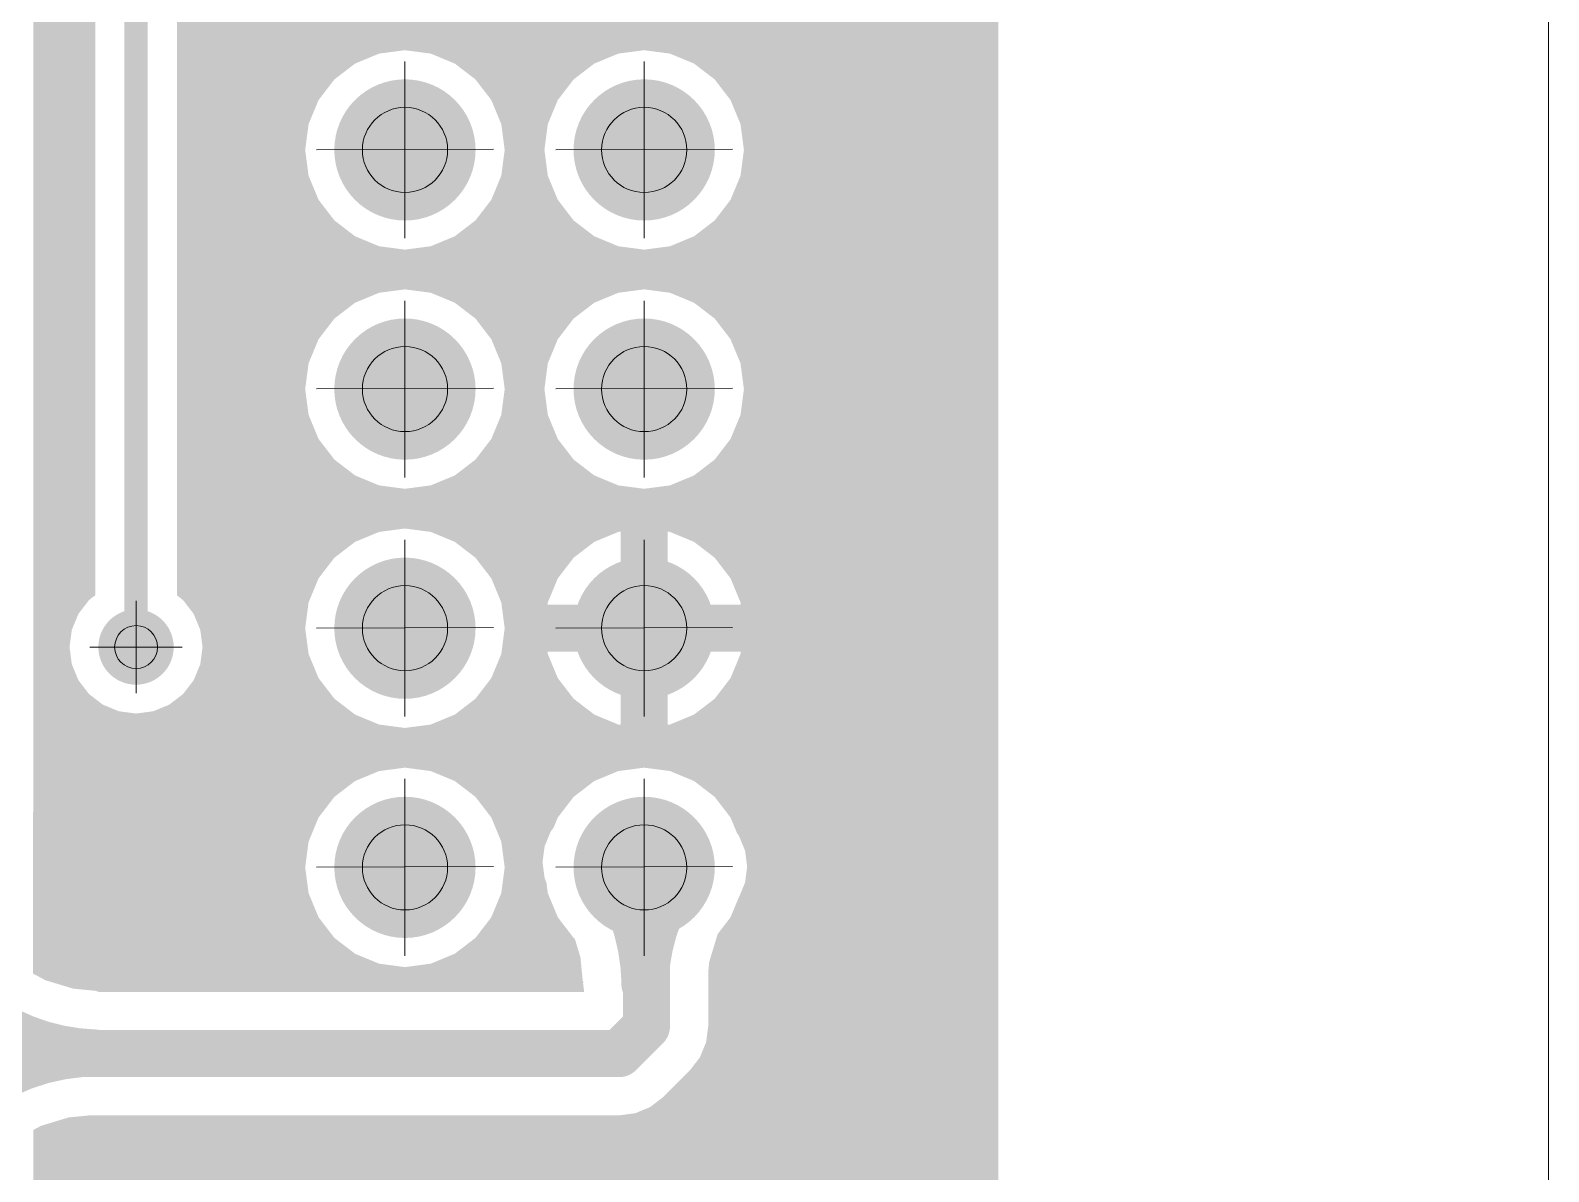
# Model space of a CAD drawing. Header units: inches. Extents: x -14 to 5184, y -66 to 1689.
# Drawn here: x 2113.93 to 2146.12, y 651.72 to 675.92 of the extents above; entities that cross this region are included whole.
import ezdxf

# ---------------------------------------------------------------- set-up
doc = ezdxf.new("R2010")
doc.units = ezdxf.units.IN
doc.header["$MEASUREMENT"] = 0
doc.layers.add('DRILL', color=7, linetype='Continuous', true_color=0xffffff)
doc.layers.add('Drill Gost', color=7, linetype='Continuous')
doc.layers.add('Poligon', color=7, linetype='Continuous')

# ---------------------------------------------------------------- blocks, each defined once
blk = doc.blocks.new('ROUND_4')
at = {"const_width": 0.015748}
blk.add_lwpolyline([(-0.007874, 0, 1), (0.007874, 0, 1)], format="xyb", close=True, dxfattribs=at)
blk = doc.blocks.new('ROUND_23')
at = {"const_width": 0.02953}
blk.add_lwpolyline([(-0.01476, 0, 1), (0.01476, 0, 1)], format="xyb", close=True, dxfattribs=at)
blk = doc.blocks.new('ROUND_2')
at = {"const_width": 0.00984}
blk.add_lwpolyline([(-0.00492, 0, 1), (0.00492, 0, 1)], format="xyb", close=True, dxfattribs=at)
blk = doc.blocks.new('ROUND_5')
at = {"const_width": 0.00492}
blk.add_lwpolyline([(-0.00246, 0, 1), (0.00246, 0, 1)], format="xyb", close=True, dxfattribs=at)
blk = doc.blocks.new('ROUND_32')
at = {"const_width": 0.007874}
blk.add_lwpolyline([(-0.003937, 0, 1), (0.003937, 0, 1)], format="xyb", close=True, dxfattribs=at)

msp = doc.modelspace()

# ---------------------------------------------------------------- hatches: boundary and pattern name
at = {"layer": 'Drill Gost', "lineweight": 9, "transparency": 33554457}
h = msp.add_hatch(color=256, dxfattribs=at)
h.dxf.hatch_style = 1
h.paths.add_polyline_path([(2121.8728, 674.2884, 0.4118954), (2120.9699, 673.3926), (2121.8728, 673.3956)])
h = msp.add_hatch(color=256, dxfattribs=at)
h.dxf.hatch_style = 1
h.paths.add_polyline_path([(2120.9699, 673.3926), (2121.8728, 673.3956), (2121.8728, 674.2884, 0.4118954)])
h.paths.add_polyline_path([(2121.8728, 673.3956), (2121.8728, 672.4825, 0.4142136), (2122.7757, 673.3854, 0.0036367), (2122.7756, 673.3986)])
h = msp.add_hatch(color=256, dxfattribs=at)
h.dxf.hatch_style = 1
h.paths.add_polyline_path([(2126.9441, 674.2884, 0.4118954), (2126.0412, 673.3926), (2126.9441, 673.3956)])
h = msp.add_hatch(color=256, dxfattribs=at)
h.dxf.hatch_style = 1
h.paths.add_polyline_path([(2126.0412, 673.3926), (2126.9441, 673.3956), (2126.9441, 674.2884, 0.4118954)])
h.paths.add_polyline_path([(2126.9441, 673.3956), (2126.9441, 672.4825, 0.4142136), (2127.8471, 673.3854, 0.0036367), (2127.847, 673.3986)])
h = msp.add_hatch(color=256, dxfattribs=at)
h.dxf.hatch_style = 1
h.paths.add_polyline_path([(2121.8728, 669.2171, 0.4118954), (2120.9699, 668.3213), (2121.8728, 668.3243)])
h = msp.add_hatch(color=256, dxfattribs=at)
h.dxf.hatch_style = 1
h.paths.add_polyline_path([(2120.9699, 668.3213), (2121.8728, 668.3243), (2121.8728, 669.2171, 0.4118954)])
h.paths.add_polyline_path([(2121.8728, 668.3243), (2121.8728, 667.4112, 0.4142136), (2122.7757, 668.3141, 0.0036367), (2122.7756, 668.3273)])
h = msp.add_hatch(color=256, dxfattribs=at)
h.dxf.hatch_style = 1
h.paths.add_polyline_path([(2126.9441, 669.2171, 0.4118954), (2126.0412, 668.3213), (2126.9441, 668.3243)])
h = msp.add_hatch(color=256, dxfattribs=at)
h.dxf.hatch_style = 1
h.paths.add_polyline_path([(2126.0412, 668.3213), (2126.9441, 668.3243), (2126.9441, 669.2171, 0.4118954)])
h.paths.add_polyline_path([(2126.9441, 668.3243), (2126.9441, 667.4112, 0.4142136), (2127.8471, 668.3141, 0.0036367), (2127.847, 668.3273)])
h = msp.add_hatch(color=256, dxfattribs=at)
h.dxf.hatch_style = 1
h.paths.add_polyline_path([(2121.8728, 664.1457, 0.4118954), (2120.9699, 663.25), (2121.8728, 663.253)])
h = msp.add_hatch(color=256, dxfattribs=at)
h.dxf.hatch_style = 1
h.paths.add_polyline_path([(2120.9699, 663.25), (2121.8728, 663.253), (2121.8728, 664.1457, 0.4118954)])
h.paths.add_polyline_path([(2121.8728, 663.253), (2121.8728, 662.3399, 0.4142136), (2122.7757, 663.2428, 0.0036367), (2122.7756, 663.2559)])
h = msp.add_hatch(color=256, dxfattribs=at)
h.dxf.hatch_style = 1
h.paths.add_polyline_path([(2126.9441, 664.1457, 0.4118954), (2126.0412, 663.25), (2126.9441, 663.253)])
h = msp.add_hatch(color=256, dxfattribs=at)
h.dxf.hatch_style = 1
h.paths.add_polyline_path([(2126.0412, 663.25), (2126.9441, 663.253), (2126.9441, 664.1457, 0.4118954)])
h.paths.add_polyline_path([(2126.9441, 663.253), (2126.9441, 662.3399, 0.4142136), (2127.8471, 663.2428, 0.0036367), (2127.847, 663.2559)])
h = msp.add_hatch(color=256, dxfattribs=at)
h.dxf.hatch_style = 1
h.paths.add_polyline_path([(2121.8728, 659.0744, 0.4118954), (2120.9699, 658.1786), (2121.8728, 658.1816)])
h = msp.add_hatch(color=256, dxfattribs=at)
h.dxf.hatch_style = 1
h.paths.add_polyline_path([(2120.9699, 658.1786), (2121.8728, 658.1816), (2121.8728, 659.0744, 0.4118954)])
h.paths.add_polyline_path([(2121.8728, 658.1816), (2121.8728, 657.2686, 0.4142136), (2122.7757, 658.1715, 0.0036367), (2122.7756, 658.1846)])
h = msp.add_hatch(color=256, dxfattribs=at)
h.dxf.hatch_style = 1
h.paths.add_polyline_path([(2126.9441, 659.0744, 0.4118954), (2126.0412, 658.1786), (2126.9441, 658.1816)])
h = msp.add_hatch(color=256, dxfattribs=at)
h.dxf.hatch_style = 1
h.paths.add_polyline_path([(2126.0412, 658.1786), (2126.9441, 658.1816), (2126.9441, 659.0744, 0.4118954)])
h.paths.add_polyline_path([(2126.9441, 658.1816), (2126.9441, 657.2686, 0.4142136), (2127.8471, 658.1715, 0.0036367), (2127.847, 658.1846)])

# ---------------------------------------------------------------- linework, layer by layer
at = {"color": 0, "lineweight": 15, "transparency": 33554684}
msp.add_line((2146.116, 749.0727), (2146.116, 633.331), dxfattribs=at)
for points, const_width in [([(2116.1714, 662.8432), (2116.1714, 689.3475)], 0.4991), ([(2126.991, 656.1261), (2126.991, 658.0078)], 0.9983), ([(2126.9573, 655.7998), (2126.9395, 656.0783)], 0.9983), ([(2126.991, 654.7981), (2126.991, 656.1261)], 0.9983), ([(2126.4146, 654.2217), (2126.991, 654.7981)], 0.9983), ([(2112.914, 654.2217), (2114.9878, 654.2217)], 0.9983), ([(2115.209, 654.2344), (2114.9878, 654.2217)], 0.9983), ([(2114.9878, 654.2217), (2126.4146, 654.2217)], 0.9983)]:
    msp.add_lwpolyline(points, dxfattribs=dict(const_width=const_width))
at = {"const_width": 0.9983}
for points in [[(2126.9395, 656.0783, 0.1357089), (2126.0974, 658.2814)], [(2127.8173, 658.1874, 0.1275074), (2126.991, 656.1261)], [(2126.991, 656.1261, 0.0238371), (2126.9573, 655.7058)], [(2112.8214, 655.0943, 0.1518059), (2115.303, 654.2344)], [(2114.9878, 654.2217, 0.1390216), (2112.7274, 653.3744)]]:
    msp.add_lwpolyline(points, format="xyb", dxfattribs=at)
at = {"layer": 'Drill Gost', "lineweight": 9, "transparency": 33554457}
for p, q in [((2121.8728, 675.2594), (2121.8728, 671.5115)), ((2121.8728, 675.2594), (2121.8728, 671.5115)), ((2126.9441, 675.2594), (2126.9441, 671.5115)), ((2126.9441, 675.2594), (2126.9441, 671.5115)), ((2119.9988, 673.3894), (2123.7466, 673.4018)), ((2119.9989, 673.3894), (2123.7467, 673.4018)), ((2125.0702, 673.3894), (2128.8179, 673.4018)), ((2125.0702, 673.3894), (2128.818, 673.4018)), ((2121.8728, 670.1881), (2121.8728, 666.4402)), ((2121.8728, 670.1881), (2121.8728, 666.4402)), ((2126.9441, 670.1881), (2126.9441, 666.4402)), ((2126.9441, 670.1881), (2126.9441, 666.4402)), ((2119.9988, 668.3181), (2123.7466, 668.3305)), ((2119.9989, 668.3181), (2123.7467, 668.3305)), ((2125.0702, 668.3181), (2128.8179, 668.3305)), ((2125.0702, 668.3181), (2128.818, 668.3305)), ((2121.8728, 665.1167), (2121.8728, 661.3689)), ((2121.8728, 665.1167), (2121.8728, 661.3689)), ((2126.9441, 665.1167), (2126.9441, 661.3689)), ((2126.9441, 665.1167), (2126.9441, 661.3689)), ((2116.1725, 662.8434), (2116.1725, 663.8227)), ((2119.9988, 663.2467), (2123.7466, 663.2592)), ((2119.9989, 663.2467), (2123.7467, 663.2592)), ((2125.0702, 663.2467), (2128.8179, 663.2592)), ((2125.0702, 663.2467), (2128.818, 663.2592)), ((2116.1725, 662.8434), (2115.1933, 662.8434)), ((2116.1725, 662.8434), (2116.1725, 661.8642)), ((2116.1725, 662.8434), (2117.1518, 662.8434)), ((2121.8728, 660.0454), (2121.8728, 656.2976)), ((2121.8728, 660.0454), (2121.8728, 656.2976)), ((2126.9441, 660.0454), (2126.9441, 656.2976)), ((2126.9441, 660.0454), (2126.9441, 656.2976)), ((2119.9988, 658.1754), (2123.7466, 658.1878)), ((2119.9989, 658.1754), (2123.7467, 658.1878)), ((2125.0702, 658.1754), (2128.8179, 658.1878)), ((2125.0702, 658.1754), (2128.818, 658.1878))]:
    msp.add_line(p, q, dxfattribs=at)
for centre, radius in [((2121.8728, 673.3854), 0.9029), ((2121.8728, 673.3854), 0.9029), ((2126.9441, 673.3854), 0.9029), ((2126.9441, 673.3854), 0.9029), ((2121.8728, 668.3141), 0.9029), ((2121.8728, 668.3141), 0.9029), ((2126.9441, 668.3141), 0.9029), ((2126.9441, 668.3141), 0.9029), ((2121.8728, 663.2428), 0.9029), ((2121.8728, 663.2428), 0.9029), ((2126.9441, 663.2428), 0.9029), ((2126.9441, 663.2428), 0.9029), ((2116.1725, 662.8434), 0.4542), ((2121.8728, 658.1715), 0.9029), ((2121.8728, 658.1715), 0.9029), ((2126.9441, 658.1715), 0.9029), ((2126.9441, 658.1715), 0.9029)]:
    msp.add_circle(centre, radius, dxfattribs=at)
at = {"layer": 'Poligon', "color": 252}
for points in [[(2113.992, 663.9409), (2113.992, 689.3475), (2115.3063, 663.9409), (2115.3063, 689.3475)], [(2117.0366, 675.4995), (2117.0366, 676.3418), (2134.4519, 675.4995), (2134.4519, 676.3418)], [(2117.0366, 675.4274), (2117.0366, 675.4995), (2121.3243, 675.4274), (2121.8716, 675.4995)], [(2117.0366, 675.2162), (2117.0366, 675.4274), (2120.8144, 675.2162), (2121.3243, 675.4274)], [(2122.4189, 675.4274), (2121.8716, 675.4995), (2126.3956, 675.4274), (2126.9429, 675.4995)], [(2122.9288, 675.2162), (2122.4189, 675.4274), (2125.8856, 675.2162), (2126.3956, 675.4274)], [(2127.4901, 675.4274), (2126.9429, 675.4995), (2134.4519, 675.4274), (2134.4519, 675.4995)], [(2128.0001, 675.2162), (2127.4901, 675.4274), (2134.4519, 675.2162), (2134.4519, 675.4274)], [(2117.0366, 674.8802), (2117.0366, 675.2162), (2120.3765, 674.8802), (2120.8144, 675.2162)], [(2123.3668, 674.8802), (2122.9288, 675.2162), (2125.4477, 674.8802), (2125.8856, 675.2162)], [(2128.438, 674.8802), (2128.0001, 675.2162), (2134.4519, 674.8802), (2134.4519, 675.2162)], [(2117.0366, 674.4422), (2117.0366, 674.8802), (2120.0404, 674.4422), (2120.3765, 674.8802)], [(2123.7028, 674.4422), (2123.3668, 674.8802), (2125.1117, 674.4422), (2125.4477, 674.8802)], [(2128.7741, 674.4422), (2128.438, 674.8802), (2134.4519, 674.4422), (2134.4519, 674.8802)], [(2117.0366, 673.9323), (2117.0366, 674.4422), (2119.8292, 673.9323), (2120.0404, 674.4422)], [(2123.914, 673.9323), (2123.7028, 674.4422), (2124.9004, 673.9323), (2125.1117, 674.4422)], [(2128.9853, 673.9323), (2128.7741, 674.4422), (2134.4519, 673.9323), (2134.4519, 674.4422)], [(2117.0366, 673.385), (2117.0366, 673.9323), (2119.7571, 673.385), (2119.8292, 673.9323)], [(2123.9861, 673.385), (2123.914, 673.9323), (2124.8284, 673.385), (2124.9004, 673.9323)], [(2129.0573, 673.385), (2128.9853, 673.9323), (2134.4519, 673.385), (2134.4519, 673.9323)], [(2117.0366, 672.8377), (2117.0366, 673.385), (2119.8292, 672.8377), (2119.7571, 673.385)], [(2123.914, 672.8377), (2123.9861, 673.385), (2124.9004, 672.8377), (2124.8284, 673.385)], [(2128.9853, 672.8377), (2129.0573, 673.385), (2134.4519, 672.8377), (2134.4519, 673.385)], [(2117.0366, 672.3278), (2117.0366, 672.8377), (2120.0404, 672.3278), (2119.8292, 672.8377)], [(2123.7028, 672.3278), (2123.914, 672.8377), (2125.1117, 672.3278), (2124.9004, 672.8377)], [(2128.7741, 672.3278), (2128.9853, 672.8377), (2134.4519, 672.3278), (2134.4519, 672.8377)], [(2117.0366, 671.8898), (2117.0366, 672.3278), (2120.3765, 671.8898), (2120.0404, 672.3278)], [(2123.3668, 671.8898), (2123.7028, 672.3278), (2125.4477, 671.8898), (2125.1117, 672.3278)], [(2128.438, 671.8898), (2128.7741, 672.3278), (2134.4519, 671.8898), (2134.4519, 672.3278)], [(2117.0366, 671.5538), (2117.0366, 671.8898), (2120.8144, 671.5538), (2120.3765, 671.8898)], [(2122.9288, 671.5538), (2123.3668, 671.8898), (2125.8856, 671.5538), (2125.4477, 671.8898)], [(2128.0001, 671.5538), (2128.438, 671.8898), (2134.4519, 671.5538), (2134.4519, 671.8898)], [(2117.0366, 671.3426), (2117.0366, 671.5538), (2121.3243, 671.3426), (2120.8144, 671.5538)], [(2122.4189, 671.3426), (2122.9288, 671.5538), (2126.3956, 671.3426), (2125.8856, 671.5538)], [(2127.4901, 671.3426), (2128.0001, 671.5538), (2134.4519, 671.3426), (2134.4519, 671.5538)], [(2117.0366, 671.2705), (2117.0366, 671.3426), (2121.8716, 671.2705), (2121.3243, 671.3426)], [(2117.0366, 670.4282), (2117.0366, 671.2705), (2134.4519, 670.4282), (2134.4519, 671.2705)], [(2121.8716, 671.2705), (2122.4189, 671.3426), (2126.9429, 671.2705), (2126.3956, 671.3426)], [(2126.9429, 671.2705), (2127.4901, 671.3426), (2134.4519, 671.2705), (2134.4519, 671.3426)], [(2117.0366, 670.3562), (2117.0366, 670.4282), (2121.3243, 670.3562), (2121.8716, 670.4282)], [(2122.4189, 670.3562), (2121.8716, 670.4282), (2126.3956, 670.3562), (2126.9429, 670.4282)], [(2127.4901, 670.3562), (2126.9429, 670.4282), (2134.4519, 670.3562), (2134.4519, 670.4282)], [(2117.0366, 670.1449), (2117.0366, 670.3562), (2120.8144, 670.1449), (2121.3243, 670.3562)], [(2117.0366, 669.8089), (2117.0366, 670.1449), (2120.3765, 669.8089), (2120.8144, 670.1449)], [(2122.9288, 670.1449), (2122.4189, 670.3562), (2125.8856, 670.1449), (2126.3956, 670.3562)], [(2123.3668, 669.8089), (2122.9288, 670.1449), (2125.4477, 669.8089), (2125.8856, 670.1449)], [(2128.0001, 670.1449), (2127.4901, 670.3562), (2134.4519, 670.1449), (2134.4519, 670.3562)], [(2128.438, 669.8089), (2128.0001, 670.1449), (2134.4519, 669.8089), (2134.4519, 670.1449)], [(2117.0366, 669.371), (2117.0366, 669.8089), (2120.0404, 669.371), (2120.3765, 669.8089)], [(2123.7028, 669.371), (2123.3668, 669.8089), (2125.1117, 669.371), (2125.4477, 669.8089)], [(2128.7741, 669.371), (2128.438, 669.8089), (2134.4519, 669.371), (2134.4519, 669.8089)], [(2117.0366, 668.861), (2117.0366, 669.371), (2119.8292, 668.861), (2120.0404, 669.371)], [(2123.914, 668.861), (2123.7028, 669.371), (2124.9004, 668.861), (2125.1117, 669.371)], [(2128.9853, 668.861), (2128.7741, 669.371), (2134.4519, 668.861), (2134.4519, 669.371)], [(2117.0366, 668.3137), (2117.0366, 668.861), (2119.7571, 668.3137), (2119.8292, 668.861)], [(2123.9861, 668.3137), (2123.914, 668.861), (2124.8284, 668.3137), (2124.9004, 668.861)], [(2129.0573, 668.3137), (2128.9853, 668.861), (2134.4519, 668.3137), (2134.4519, 668.861)], [(2117.0366, 667.7665), (2117.0366, 668.3137), (2119.8292, 667.7665), (2119.7571, 668.3137)], [(2123.914, 667.7665), (2123.9861, 668.3137), (2124.9004, 667.7665), (2124.8284, 668.3137)], [(2128.9853, 667.7665), (2129.0573, 668.3137), (2134.4519, 667.7665), (2134.4519, 668.3137)], [(2117.0366, 667.2565), (2117.0366, 667.7665), (2120.0404, 667.2565), (2119.8292, 667.7665)], [(2123.7028, 667.2565), (2123.914, 667.7665), (2125.1117, 667.2565), (2124.9004, 667.7665)], [(2128.7741, 667.2565), (2128.9853, 667.7665), (2134.4519, 667.2565), (2134.4519, 667.7665)], [(2117.0366, 666.8186), (2117.0366, 667.2565), (2120.3765, 666.8186), (2120.0404, 667.2565)], [(2123.3668, 666.8186), (2123.7028, 667.2565), (2125.4477, 666.8186), (2125.1117, 667.2565)], [(2128.438, 666.8186), (2128.7741, 667.2565), (2134.4519, 666.8186), (2134.4519, 667.2565)], [(2117.0366, 666.4826), (2117.0366, 666.8186), (2120.8144, 666.4826), (2120.3765, 666.8186)], [(2122.9288, 666.4826), (2123.3668, 666.8186), (2125.8856, 666.4826), (2125.4477, 666.8186)], [(2128.0001, 666.4826), (2128.438, 666.8186), (2134.4519, 666.4826), (2134.4519, 666.8186)], [(2117.0366, 666.2713), (2117.0366, 666.4826), (2121.3243, 666.2713), (2120.8144, 666.4826)], [(2117.0366, 666.1993), (2117.0366, 666.2713), (2121.8716, 666.1993), (2121.3243, 666.2713)], [(2121.8716, 666.1993), (2122.4189, 666.2713), (2126.9429, 666.1993), (2126.3956, 666.2713)], [(2122.4189, 666.2713), (2122.9288, 666.4826), (2126.3956, 666.2713), (2125.8856, 666.4826)], [(2126.9429, 666.1993), (2127.4901, 666.2713), (2134.4519, 666.1993), (2134.4519, 666.2713)], [(2127.4901, 666.2713), (2128.0001, 666.4826), (2134.4519, 666.2713), (2134.4519, 666.4826)], [(2117.0366, 665.357), (2117.0366, 666.1993), (2134.4519, 665.357), (2134.4519, 666.1993)], [(2117.0366, 665.2849), (2117.0366, 665.357), (2121.3243, 665.2849), (2121.8716, 665.357)], [(2117.0366, 665.0737), (2117.0366, 665.2849), (2120.8144, 665.0737), (2121.3243, 665.2849)], [(2122.3707, 665.2912), (2121.8716, 665.357), (2134.4519, 665.2912), (2134.4519, 665.357)], [(2122.4189, 665.2849), (2122.3707, 665.2912), (2126.3956, 665.2849), (2126.4437, 665.2912)], [(2122.9288, 665.0737), (2122.4189, 665.2849), (2125.8856, 665.0737), (2126.3956, 665.2849)], [(2126.4437, 663.7416), (2126.4437, 665.2912), (2127.442, 663.7416), (2127.442, 665.2912)], [(2127.4901, 665.2849), (2127.442, 665.2912), (2134.4519, 665.2849), (2134.4519, 665.2912)], [(2128.0001, 665.0737), (2127.4901, 665.2849), (2134.4519, 665.0737), (2134.4519, 665.2849)], [(2117.0366, 664.7376), (2117.0366, 665.0737), (2120.3765, 664.7376), (2120.8144, 665.0737)], [(2123.3668, 664.7376), (2122.9288, 665.0737), (2125.4477, 664.7376), (2125.8856, 665.0737)], [(2128.438, 664.7376), (2128.0001, 665.0737), (2134.4519, 664.7376), (2134.4519, 665.0737)], [(2117.0366, 664.2997), (2117.0366, 664.7376), (2120.0404, 664.2997), (2120.3765, 664.7376)], [(2123.7028, 664.2997), (2123.3668, 664.7376), (2125.1117, 664.2997), (2125.4477, 664.7376)], [(2128.7741, 664.2997), (2128.438, 664.7376), (2134.4519, 664.2997), (2134.4519, 664.7376)], [(2117.0366, 663.9409), (2117.0366, 664.2997), (2119.8918, 663.9409), (2120.0404, 664.2997)], [(2123.914, 663.7897), (2123.7028, 664.2997), (2124.9004, 663.7897), (2125.1117, 664.2997)], [(2128.9853, 663.7897), (2128.7741, 664.2997), (2134.4519, 663.7897), (2134.4519, 664.2997)], [(2113.992, 663.8399), (2113.992, 663.9409), (2115.1747, 663.8399), (2115.3063, 663.9409)], [(2113.992, 663.548), (2113.992, 663.8399), (2114.9506, 663.548), (2115.1747, 663.8399)], [(2117.1682, 663.8399), (2117.0366, 663.9409), (2119.85, 663.8399), (2119.8918, 663.9409)], [(2117.2067, 663.7897), (2117.1682, 663.8399), (2119.8292, 663.7897), (2119.85, 663.8399)], [(2117.3922, 663.548), (2117.2067, 663.7897), (2119.7974, 663.548), (2119.8292, 663.7897)], [(2123.9204, 663.7416), (2123.914, 663.7897), (2124.8941, 663.7416), (2124.9004, 663.7897)], [(2123.9861, 663.2425), (2123.9204, 663.7416), (2134.4519, 663.2425), (2134.4519, 663.7416)], [(2128.9916, 663.7416), (2128.9853, 663.7897), (2134.4519, 663.7416), (2134.4519, 663.7897)], [(2113.992, 663.208), (2113.992, 663.548), (2114.8098, 663.208), (2114.9506, 663.548)], [(2117.5188, 663.2425), (2117.3922, 663.548), (2119.7571, 663.2425), (2119.7974, 663.548)], [(2113.992, 662.8432), (2113.992, 663.208), (2114.7618, 662.8432), (2114.8098, 663.208)], [(2117.533, 663.208), (2117.5188, 663.2425), (2119.7617, 663.208), (2119.7571, 663.2425)], [(2117.5811, 662.8432), (2117.533, 663.208), (2119.8097, 662.8432), (2119.7617, 663.208)], [(2123.9204, 662.7433), (2123.9861, 663.2425), (2134.4519, 662.7433), (2134.4519, 663.2425)], [(2113.992, 662.4783), (2113.992, 662.8432), (2114.8098, 662.4783), (2114.7618, 662.8432)], [(2117.533, 662.4783), (2117.5616, 662.6952), (2119.919, 662.4783), (2119.8292, 662.6952)], [(2117.5616, 662.6952), (2117.5811, 662.8432), (2119.8292, 662.6952), (2119.8097, 662.8432)], [(2123.7028, 662.1852), (2123.914, 662.6952), (2125.1117, 662.1852), (2124.9004, 662.6952)], [(2123.914, 662.6952), (2123.9204, 662.7433), (2124.9004, 662.6952), (2124.8941, 662.7433)], [(2126.4437, 661.1937), (2126.4437, 662.7433), (2127.442, 661.1937), (2127.442, 662.7433)], [(2128.7741, 662.1852), (2128.9853, 662.6952), (2134.4519, 662.1852), (2134.4519, 662.6952)], [(2128.9853, 662.6952), (2128.9916, 662.7433), (2134.4519, 662.6952), (2134.4519, 662.7433)], [(2113.992, 662.1383), (2113.992, 662.4783), (2114.9506, 662.1383), (2114.8098, 662.4783)], [(2117.4116, 662.1852), (2117.533, 662.4783), (2120.0404, 662.1852), (2119.919, 662.4783)], [(2113.992, 661.8464), (2113.992, 662.1383), (2115.1747, 661.8464), (2114.9506, 662.1383)], [(2117.1682, 661.8464), (2117.3922, 662.1383), (2120.3004, 661.8464), (2120.0764, 662.1383)], [(2117.3922, 662.1383), (2117.4116, 662.1852), (2120.0764, 662.1383), (2120.0404, 662.1852)], [(2123.3668, 661.7473), (2123.7028, 662.1852), (2125.4477, 661.7473), (2125.1117, 662.1852)], [(2128.438, 661.7473), (2128.7741, 662.1852), (2134.4519, 661.7473), (2134.4519, 662.1852)], [(2113.992, 661.6224), (2113.992, 661.8464), (2115.4666, 661.6224), (2115.1747, 661.8464)], [(2116.8763, 661.6224), (2117.0391, 661.7473), (2120.5393, 661.6224), (2120.3765, 661.7473)], [(2117.0391, 661.7473), (2117.1682, 661.8464), (2120.3765, 661.7473), (2120.3004, 661.8464)], [(2122.9288, 661.4113), (2123.3668, 661.7473), (2125.8856, 661.4113), (2125.4477, 661.7473)], [(2128.0001, 661.4113), (2128.438, 661.7473), (2134.4519, 661.4113), (2134.4519, 661.7473)], [(2113.992, 661.4816), (2113.992, 661.6224), (2115.8066, 661.4816), (2115.4666, 661.6224)], [(2113.992, 661.4335), (2113.992, 661.4816), (2116.1714, 661.4335), (2115.8066, 661.4816)], [(2113.992, 661.4113), (2113.992, 661.4335), (2120.8144, 661.4113), (2120.7854, 661.4335)], [(2113.992, 661.2831), (2113.992, 661.4113), (2121.1238, 661.2831), (2120.8144, 661.4113)], [(2116.1714, 661.4335), (2116.5363, 661.4816), (2120.7854, 661.4335), (2120.7228, 661.4816)], [(2116.5363, 661.4816), (2116.8763, 661.6224), (2120.7228, 661.4816), (2120.5393, 661.6224)], [(2122.4189, 661.2001), (2122.9288, 661.4113), (2126.3956, 661.2001), (2125.8856, 661.4113)], [(2127.4901, 661.2001), (2128.0001, 661.4113), (2134.4519, 661.2001), (2134.4519, 661.4113)], [(2113.9913, 660.2857), (2113.9919, 661.128), (2134.4519, 660.2857), (2134.4519, 661.128)], [(2113.9919, 661.2826), (2113.992, 661.2831), (2121.1252, 661.2826), (2121.1238, 661.2831)], [(2113.992, 661.282), (2113.9919, 661.2826), (2121.1266, 661.282), (2121.1252, 661.2826)], [(2113.9919, 661.128), (2113.992, 661.2001), (2121.8716, 661.128), (2121.3243, 661.2001)], [(2113.992, 661.2001), (2113.992, 661.282), (2121.3243, 661.2001), (2121.1266, 661.282)], [(2121.8716, 661.128), (2122.3707, 661.1937), (2134.4519, 661.128), (2134.4519, 661.1937)], [(2122.3707, 661.1937), (2122.4189, 661.2001), (2126.4437, 661.1937), (2126.3956, 661.2001)], [(2127.442, 661.1937), (2127.4901, 661.2001), (2134.4519, 661.1937), (2134.4519, 661.2001)], [(2113.9911, 660.0024), (2113.9913, 660.2136), (2120.8144, 660.0024), (2121.3243, 660.2136)], [(2113.9913, 660.2136), (2113.9913, 660.2857), (2121.3243, 660.2136), (2121.8716, 660.2857)], [(2122.4189, 660.2136), (2121.8716, 660.2857), (2126.3956, 660.2136), (2126.9429, 660.2857)], [(2122.9288, 660.0024), (2122.4189, 660.2136), (2125.8856, 660.0024), (2126.3956, 660.2136)], [(2127.4901, 660.2136), (2126.9429, 660.2857), (2134.4519, 660.2136), (2134.4519, 660.2857)], [(2128.0001, 660.0024), (2127.4901, 660.2136), (2134.4519, 660.0024), (2134.4519, 660.2136)], [(2113.9909, 659.6664), (2113.9911, 660.0024), (2120.3765, 659.6664), (2120.8144, 660.0024)], [(2123.3668, 659.6664), (2122.9288, 660.0024), (2125.4477, 659.6664), (2125.8856, 660.0024)], [(2128.438, 659.6664), (2128.0001, 660.0024), (2134.4519, 659.6664), (2134.4519, 660.0024)], [(2113.9906, 659.2285), (2113.9909, 659.6664), (2120.0404, 659.2285), (2120.3765, 659.6664)], [(2123.7028, 659.2285), (2123.3668, 659.6664), (2125.1117, 659.2285), (2125.4477, 659.6664)], [(2128.7741, 659.2285), (2128.438, 659.6664), (2134.4519, 659.2285), (2134.4519, 659.6664)], [(2113.9902, 658.7185), (2113.9906, 659.2285), (2119.8292, 658.7185), (2120.0404, 659.2285)], [(2123.7926, 659.0116), (2123.7028, 659.2285), (2125.0218, 659.0116), (2125.1117, 659.2285)], [(2128.9146, 658.8892), (2128.7741, 659.2285), (2134.4519, 658.8892), (2134.4519, 659.2285)], [(2123.824, 658.9359), (2123.7926, 659.0116), (2124.9638, 658.9359), (2125.0218, 659.0116)], [(2123.914, 658.7185), (2123.824, 658.9359), (2124.8737, 658.7185), (2124.9638, 658.9359)], [(2128.9509, 658.8419), (2128.9146, 658.8892), (2134.4519, 658.8419), (2134.4519, 658.8892)], [(2129.0816, 658.5262), (2128.9509, 658.8419), (2134.4519, 658.5262), (2134.4519, 658.8419)], [(2113.9898, 658.1712), (2113.9902, 658.7185), (2119.7571, 658.1712), (2119.8292, 658.7185)], [(2123.927, 658.6202), (2123.914, 658.7185), (2124.833, 658.6202), (2124.8737, 658.7185)], [(2123.9716, 658.2814), (2123.927, 658.6202), (2124.7884, 658.2814), (2124.833, 658.6202)], [(2129.1262, 658.1874), (2129.0816, 658.5262), (2134.4519, 658.1874), (2134.4519, 658.5262)], [(2123.9861, 658.1712), (2123.9716, 658.2814), (2124.8029, 658.1712), (2124.7884, 658.2814)], [(2129.0816, 657.8486), (2129.1262, 658.1874), (2134.4519, 657.8486), (2134.4519, 658.1874)], [(2113.9894, 657.624), (2113.9898, 658.1712), (2119.8292, 657.624), (2119.7571, 658.1712)], [(2123.9441, 657.8524), (2123.956, 657.9426), (2124.8704, 657.8524), (2124.833, 657.9426)], [(2123.956, 657.9426), (2123.9861, 658.1712), (2124.833, 657.9426), (2124.8029, 658.1712)], [(2113.9891, 657.114), (2113.9894, 657.624), (2120.0404, 657.114), (2119.8292, 657.624)], [(2123.7028, 657.114), (2123.914, 657.624), (2125.1117, 657.114), (2124.9004, 657.624)], [(2123.914, 657.624), (2123.9441, 657.8524), (2124.9004, 657.624), (2124.8704, 657.8524)], [(2128.9438, 657.5237), (2128.9509, 657.5329), (2134.4519, 657.5237), (2134.4519, 657.5329)], [(2128.9509, 657.5329), (2129.0816, 657.8486), (2134.4519, 657.5329), (2134.4519, 657.8486)], [(2128.7741, 657.114), (2128.9438, 657.5237), (2134.4519, 657.114), (2134.4519, 657.5237)], [(2113.9888, 656.6761), (2113.9891, 657.114), (2120.3765, 656.6761), (2120.0404, 657.114)], [(2123.3668, 656.6761), (2123.7028, 657.114), (2125.4477, 656.6761), (2125.1117, 657.114)], [(2128.5031, 656.7609), (2128.7741, 657.114), (2134.4519, 656.7609), (2134.4519, 657.114)], [(2113.9885, 656.34), (2113.9888, 656.6761), (2120.8144, 656.34), (2120.3765, 656.6761)], [(2122.9288, 656.34), (2123.3417, 656.6568), (2125.5689, 656.34), (2125.4728, 656.6568)], [(2123.3417, 656.6568), (2123.3668, 656.6761), (2125.4728, 656.6568), (2125.4477, 656.6761)], [(2128.323, 656.1711), (2128.5004, 656.7558), (2134.4519, 656.1711), (2134.4519, 656.7558)], [(2128.5004, 656.7558), (2128.5031, 656.7609), (2134.4519, 656.7558), (2134.4519, 656.7609)], [(2113.9884, 656.1288), (2113.9885, 656.34), (2121.3243, 656.1288), (2120.8144, 656.34)], [(2122.4189, 656.1288), (2122.7479, 656.2651), (2125.605, 656.1288), (2125.5916, 656.2651)], [(2122.7479, 656.2651), (2122.9288, 656.34), (2125.5916, 656.2651), (2125.5689, 656.34)], [(2113.9882, 655.9523), (2113.9883, 656.0568), (2125.6224, 655.9523), (2125.6121, 656.0568)], [(2113.9882, 655.919), (2113.9882, 655.9523), (2125.6257, 655.919), (2125.6224, 655.9523)], [(2113.9883, 656.0568), (2113.9884, 656.1288), (2121.8716, 656.0568), (2121.3243, 656.1288)], [(2121.8716, 656.0568), (2122.4189, 656.1288), (2125.6121, 656.0568), (2125.605, 656.1288)], [(2128.3, 655.9369), (2128.323, 656.1711), (2134.4519, 655.9369), (2134.4519, 656.1711)], [(2128.3, 654.7981), (2128.3, 655.9369), (2134.4519, 654.7981), (2134.4519, 655.9369)], [(2114.253, 655.7774), (2113.9882, 655.919), (2125.6397, 655.7774), (2125.6257, 655.919)], [(2114.3193, 655.7573), (2114.253, 655.7774), (2125.6416, 655.7573), (2125.6397, 655.7774)], [(2114.3334, 655.753), (2114.3193, 655.7573), (2125.6545, 655.753), (2125.654, 655.7573)], [(2114.3503, 655.7479), (2114.3334, 655.753), (2125.6541, 655.7479), (2125.6545, 655.753)], [(2114.4891, 655.7058), (2114.3503, 655.7479), (2125.6484, 655.7058), (2125.6539, 655.7479)], [(2114.8377, 655.6), (2114.4891, 655.7058), (2125.6623, 655.6), (2125.6484, 655.7058)], [(2125.6416, 655.7573), (2125.6539, 655.7577), (2125.654, 655.7573), (2125.6539, 655.7577)], [(2115.3455, 655.55), (2114.8377, 655.6), (2125.6689, 655.55), (2125.6623, 655.6)], [(2115.3451, 655.5378), (2115.3455, 655.55), (2125.6705, 655.5378), (2125.6689, 655.55)], [(2115.3994, 655.5306), (2115.3451, 655.5378), (2125.6714, 655.5306), (2125.6705, 655.5378)], [(2128.2554, 654.4593), (2128.3, 654.7981), (2134.4519, 654.4593), (2134.4519, 654.7981)], [(2128.1246, 654.1436), (2128.2554, 654.4593), (2134.4519, 654.1436), (2134.4519, 654.4593)], [(2127.9166, 653.8725), (2128.1246, 654.1436), (2134.4519, 653.8725), (2134.4519, 654.1436)], [(2127.3402, 653.2961), (2127.9166, 653.8725), (2134.4519, 653.2961), (2134.4519, 653.8725)], [(2126.7534, 652.9573), (2127.0691, 653.0881), (2134.4519, 652.9573), (2134.4519, 653.0881)], [(2127.0691, 653.0881), (2127.3402, 653.2961), (2134.4519, 653.0881), (2134.4519, 653.2961)], [(2114.1591, 652.6913), (2114.7438, 652.8687), (2134.4519, 652.6913), (2134.4519, 652.8687)], [(2114.7438, 652.8687), (2115.1909, 652.9127), (2134.4519, 652.8687), (2134.4519, 652.9127)], [(2126.4146, 652.9127), (2126.7534, 652.9573), (2134.4519, 652.9127), (2134.4519, 652.9573)], [(2113.992, 652.602), (2114.1591, 652.6913), (2134.4519, 652.602), (2134.4519, 652.6913)], [(2113.992, 641.0308), (2113.992, 652.602), (2134.4519, 641.0308), (2134.4519, 652.602)]]:
    msp.add_solid(points, dxfattribs=at)

# ---------------------------------------------------------------- block references
at = {"xscale": 50.7125995, "yscale": 50.7125995, "zscale": 50.7125995}
for name, p in [('ROUND_23', (2121.8716, 673.385)), ('ROUND_23', (2126.9429, 673.385)), ('ROUND_23', (2121.8716, 668.3137)), ('ROUND_23', (2126.9429, 668.3137)), ('ROUND_23', (2121.8716, 663.2425)), ('ROUND_23', (2126.9429, 663.2425)), ('ROUND_4', (2116.1714, 662.8432)), ('ROUND_5', (2116.1714, 662.8432)), ('ROUND_23', (2121.8716, 658.1712)), ('ROUND_23', (2126.9429, 658.1712)), ('ROUND_2', (2126.0974, 658.2814)), ('ROUND_2', (2126.991, 658.0078)), ('ROUND_2', (2127.8173, 658.1874)), ('ROUND_2', (2126.9395, 656.0783)), ('ROUND_2', (2126.9395, 656.0783)), ('ROUND_2', (2126.991, 656.1261)), ('ROUND_2', (2126.991, 656.1261)), ('ROUND_2', (2126.991, 656.1261)), ('ROUND_2', (2126.991, 656.1261)), ('ROUND_2', (2126.9573, 655.7998)), ('ROUND_2', (2126.9573, 655.7058)), ('ROUND_2', (2126.991, 654.7981)), ('ROUND_2', (2126.991, 654.7981)), ('ROUND_2', (2114.9878, 654.2217)), ('ROUND_2', (2114.9878, 654.2217)), ('ROUND_2', (2114.9878, 654.2217)), ('ROUND_2', (2114.9878, 654.2217)), ('ROUND_2', (2115.209, 654.2344)), ('ROUND_2', (2115.303, 654.2344)), ('ROUND_2', (2126.4146, 654.2217)), ('ROUND_2', (2126.4146, 654.2217))]:
    msp.add_blockref(name, p, dxfattribs=at)
at = {"layer": 'DRILL', "color": 1, "xscale": 50.7125995, "yscale": 50.7125995, "zscale": 50.7125995}
for name, p in [('ROUND_4', (2121.8716, 673.385)), ('ROUND_4', (2126.9429, 673.385)), ('ROUND_4', (2121.8716, 668.3137)), ('ROUND_4', (2126.9429, 668.3137)), ('ROUND_4', (2121.8716, 663.2425)), ('ROUND_4', (2126.9429, 663.2425)), ('ROUND_32', (2116.1714, 662.8432)), ('ROUND_4', (2121.8716, 658.1712)), ('ROUND_4', (2126.9429, 658.1712))]:
    msp.add_blockref(name, p, dxfattribs=at)

doc.saveas('drawing.dxf')
